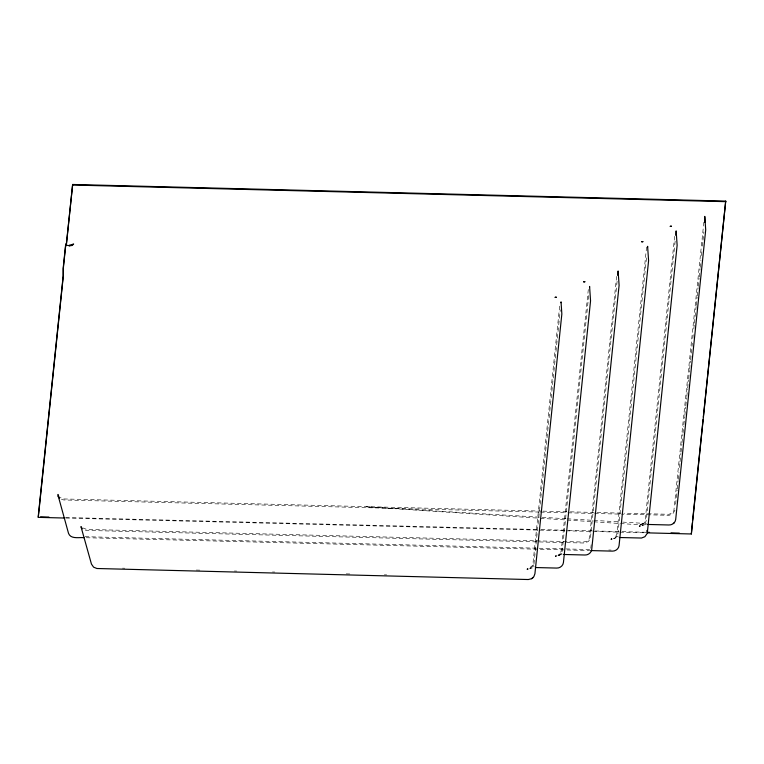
<?xml version="1.0" encoding="UTF-8"?>
<svg xmlns="http://www.w3.org/2000/svg" width="764" height="764" viewBox="0 0 764 764"><rect width="100%" height="100%" fill="white"/><g stroke="black" fill="none" stroke-linecap="round" stroke-linejoin="round"><path stroke-width="0.57" stroke-dasharray="3.82 2.86" d="M559.649 306.135L532.928 563.908L532.193 565.771L530.13 567.451L534.256 566.496M533.941 564.052L560.289 309.821M588.309 289.499L561.215 550.844L560.489 552.706L558.427 554.387L562.552 553.423M588.71 295.553L562.228 550.978L561.32 553.298L559.42 555.027M616.605 276.415L589.512 537.77L588.786 539.642L586.981 541.189L583.457 542.039L86.695 529.395L82.913 527.953M617.121 281.286L590.352 538.754L588.328 541.533L584.489 543.023L564.376 542.574M590.82 548.256L591.183 544.703M646.583 247.049L616.854 533.883L616.128 535.755L614.055 537.426L618.181 536.471M646.497 257.86L617.866 534.026L616.959 536.347L614.676 538.276L618.133 537.484M674.631 236.334L645.141 520.819L644.415 522.681L642.352 524.362L646.478 523.397M675.156 241.223L646.153 520.962L644.711 523.923L641.922 525.699L643.899 524.753M646.325 532.479L646.573 530.111M703.845 222.276L673.877 510.686L672.167 513.036L668.939 514.287L623.959 513.198M675.634 504.24L677.114 490.03M677.229 488.845L678.088 480.556M678.212 479.372L678.948 472.267M679.444 467.53L679.931 462.803M680.055 461.618L680.915 453.329M681.039 452.145L681.899 443.855M682.023 442.671L682.882 434.382M682.997 433.198L683.742 426.092M683.856 424.908L684.716 416.628M684.84 415.444L685.7 407.155M685.824 405.971L686.683 397.681M686.807 396.497L687.543 389.392M687.667 388.207L688.526 379.918M688.65 378.734L689.51 370.454M689.625 369.27L690.484 360.98M690.608 359.796L692.327 343.217M692.824 338.481L693.311 333.744M693.798 329.007L694.295 324.27M694.419 323.096L696.138 306.517M696.252 305.333L697.112 297.043M697.236 295.859L698.095 287.57M698.22 286.385L699.079 278.096M699.203 276.912L700.063 268.632M700.187 267.448L700.922 260.343M701.409 255.606L701.906 250.869M702.393 246.132L702.88 241.395M703.004 240.211L703.864 231.922M675.023 510.161L672.769 513.866L669.044 515.308L621.543 514.162M533.769 564.892L530.751 568.292L531.677 567.843L529.7 568.788L533.53 567.518M593.8 521.793L640.07 524.83L643.336 523.33L620.721 521.984M559.974 554.779L559.2 555.132L562.495 554.435M640.07 524.83L643.336 523.33M643.126 525.107L646.42 524.419M639.793 525.355L640.347 525.183L639.239 525.46M611.506 538.419L612.05 538.248L610.952 538.524M555.867 555.371L556.412 555.208L555.313 555.485M527.571 568.445L528.125 568.273L527.017 568.55M541.733 511.106L63.87 498.949L60.203 497.584M542.927 511.135L569.142 511.804M570.336 511.832L622.765 513.169M539.317 512.071L63.842 499.971L60.958 499.303M540.511 512.1L566.726 512.768M567.919 512.797L620.358 514.134M65.609 517.495L539.909 529.567M541.103 529.595L567.327 530.264M568.511 530.292L620.951 531.629M622.144 531.658L645.981 532.269M65.694 518.059L565.026 530.77M566.219 530.799L618.659 532.136M619.843 532.164L646.067 532.833M563.183 542.545L86.666 530.417L83.687 529.729M85.119 536.691L589.655 549.526M608.736 550.013L611.124 550.08M86.256 537.732L589.674 550.548M122.46 568.177L124.838 568.235M196.252 570.059L199.824 570.145M234.347 571.023L236.725 571.08M272.433 571.997L274.811 572.055M346.226 573.869L349.797 573.965M384.321 574.843L386.699 574.9M565.981 518.727L366.032 506.819L539.231 518.202M567.165 518.794L619.537 521.917M540.415 518.279L592.616 521.716M559.133 555.208L557.997 555.714L559.133 555.208M614.772 538.248L613.626 538.763L614.772 538.248M640.337 526.148L639.162 526.339L640.337 526.148M528.115 569.237L526.94 569.428L528.115 569.237M612.05 539.212L610.866 539.413L612.05 539.212M556.412 556.173L555.227 556.364L556.412 556.173"/><path stroke-width="1.15" d="M57.978 495.11L68.512 533.32C70.756 539.47 79.227 537.14 83.945 537.675M57.978 494.423L59.468 498.29M561.024 302.725L561.034 301.866L561.846 313.985L534.915 573.754L533.826 576.686L531.677 578.682L528.316 579.532L96.894 568.502L93.58 567.146L91.451 564.08L80.965 526.616L82.321 528.812M589.569 287.274L589.579 286.414L590.553 300.835L563.421 562.61C563.039 565.828 559.869 568.225 556.698 568.072L535.383 567.537M647.595 247.192L647.605 246.333L648.588 260.744L619.05 545.658C618.678 548.877 615.507 551.264 612.336 551.121L590.792 550.577M647.251 532.861L691.353 533.979L725.714 201.094L72.647 184.468L66.525 243.525L66.277 244.728L65.895 243.859L65.637 244.719L63.202 268.078L63.202 275.642L38.2 516.798L38.286 517.362L64.501 518.03M38.286 517.362L63.288 276.205L63.269 268.89L65.675 245.645C65.885 244.06 71.969 247.737 73.64 244.002L71.568 244.738M72.647 184.468L66.172 245.769M617.742 275.374L618.114 270.962L619.098 285.373L591.708 549.545C591.336 552.764 588.165 555.161 584.995 555.008L563.679 554.473M675.768 235.293L676.15 230.881L677.133 245.292L647.347 532.584M704.847 222.458L704.771 216.393L705.707 229.868L675.682 519.558C675.29 522.786 672.081 525.164 668.901 524.983L647.605 524.448M692.365 522.738L691.353 533.979M692.614 520.36L703.071 419.474M703.319 417.106L725.714 201.094M647.175 533.463L644.873 536.729L641.502 538.028L619.308 537.512M673.342 523.541L674.029 522.939M531.677 578.682L532.871 577.804M72.15 244.604L72.666 244.432M70.976 244.852L69.725 244.957M69.113 245.836L69.639 245.827M72.742 185.031L725.8 201.658M40.587 516.856L48.925 517.066M647.165 532.298L649.553 532.355M671.002 532.9L679.349 533.119M58.465 496.982L58.207 496.38L58.427 496.896M671.432 226.239L670.257 226.306L671.432 226.239M642.887 241.691L641.722 241.768L642.887 241.691M584.861 281.773L583.686 281.849L584.861 281.773M556.316 297.234L555.151 297.301L556.316 297.234"/></g></svg>
